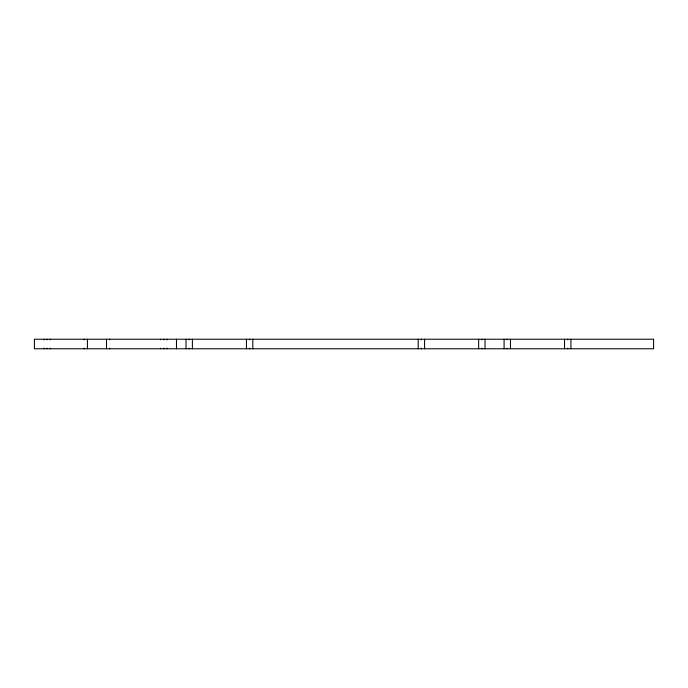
<?xml version="1.0" encoding="UTF-8"?>
<svg xmlns="http://www.w3.org/2000/svg" width="688" height="688" viewBox="0 0 688 688"><rect width="100%" height="100%" fill="white"/><g stroke="black" fill="none" stroke-linecap="round" stroke-linejoin="round"><path stroke-width="1.03" d="M570.902 339.227L570.902 348.773M567.72 339.227L567.72 339.829M567.72 348.171L567.72 348.773M564.538 339.227L564.538 348.773M510.462 339.227L510.462 348.773M507.28 339.227L507.28 339.829M507.28 348.171L507.28 348.773M504.098 339.227L504.098 348.773M485.014 339.227L485.014 348.773M481.832 339.227L481.832 339.829M481.832 348.171L481.832 348.773M478.65 339.227L478.65 348.773M424.582 339.227L424.582 348.773M421.4 339.227L421.4 339.829M421.4 348.171L421.4 348.773M418.218 339.227L418.218 348.773M252.814 339.227L252.814 348.773M249.632 339.227L249.632 339.829M249.632 348.171L249.632 348.773M246.459 339.227L246.459 348.773M192.382 339.227L192.382 348.773M189.2 339.227L189.2 339.829M189.2 348.171L189.2 348.773M186.018 339.227L186.018 348.773M176.481 339.227L176.481 348.773M166.935 339.227L166.935 339.829M166.935 348.171L166.935 348.773M163.753 339.227L163.753 339.829M163.753 348.171L163.753 348.773M160.571 339.227L160.571 339.829M160.571 348.171L160.571 348.773M109.676 339.227L109.676 339.829M109.676 348.171L109.676 348.773M106.502 339.227L106.502 348.773M87.41 339.227L87.41 348.773M84.237 339.227L84.237 339.829M84.237 348.171L84.237 348.773M50.301 339.227L50.301 339.829M50.301 348.171L50.301 348.773M47.119 339.227L47.119 339.829M47.119 348.171L47.119 348.773M43.946 339.227L43.946 339.829M43.946 348.171L43.946 348.773M653.6 339.227L34.4 339.227L34.4 348.773L653.6 348.773L653.6 339.227"/></g></svg>
